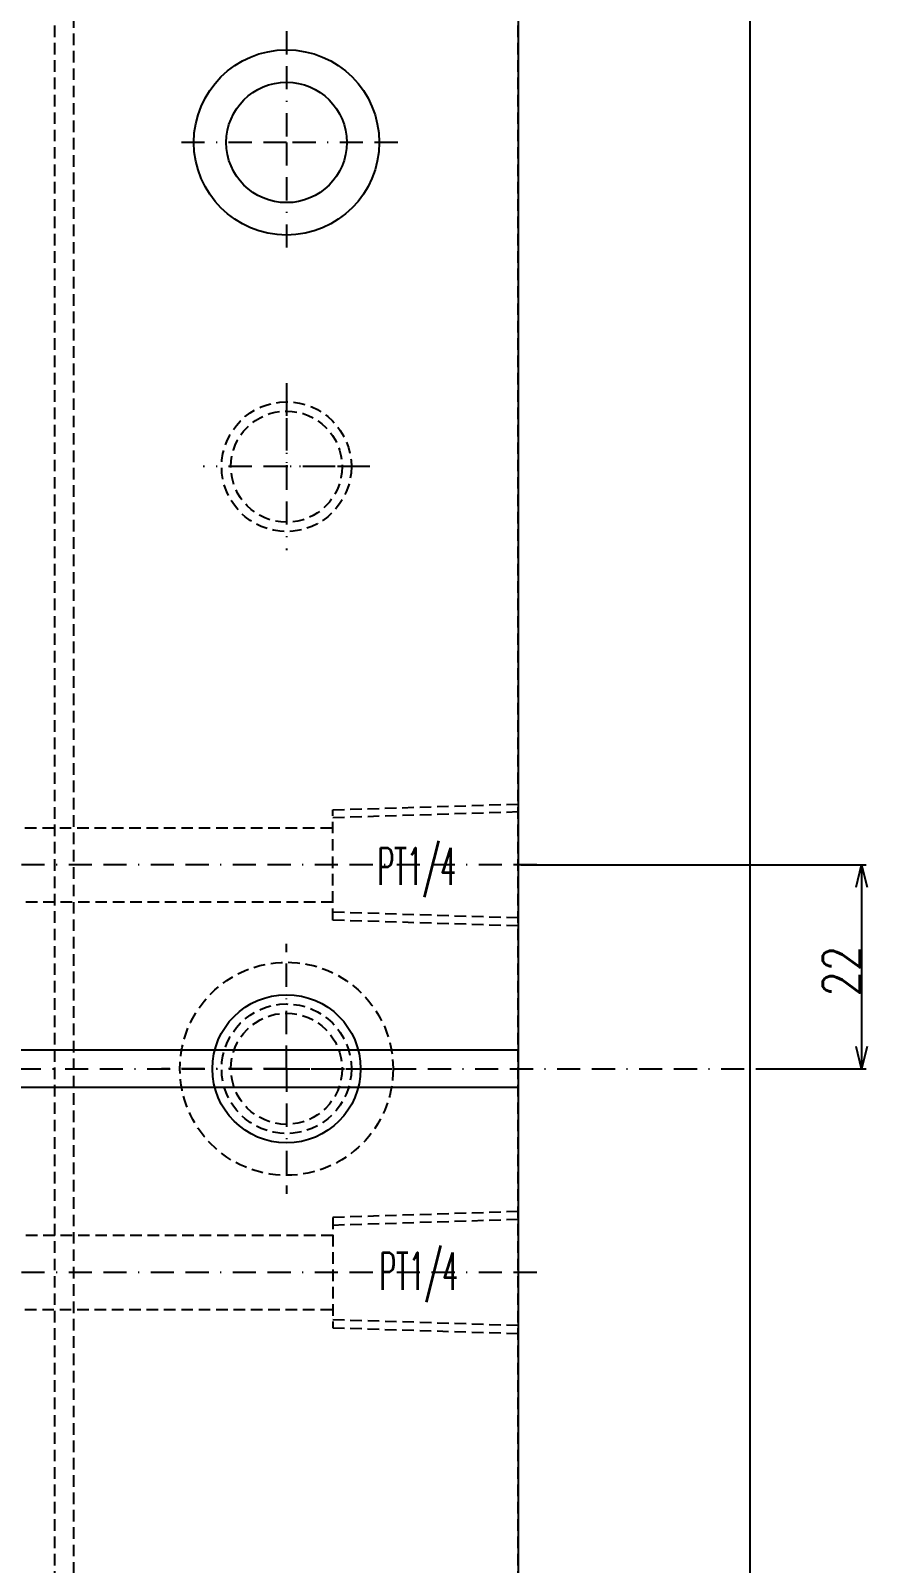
# Model space of a CAD drawing. Extents: x -430 to 437, y -440 to 538.
# Drawn here: x 288.7 to 379.4, y -244 to -78.5 of the extents above; entities that cross this region are included whole.
import ezdxf

# ---------------------------------------------------------------- set-up
doc = ezdxf.new("R2010")
doc.units = 0
doc.linetypes.add('BORDER', pattern=[8.75, 2.5, -1.25, 2.5, -1.25, 0, -1.25])
doc.linetypes.add('HIDDEN', pattern=[1.875, 1.25, -0.625])
for name, color, linetype in [('1', 7, 'CONTINUOUS'), ('11', 7, 'CONTINUOUS'), ('5', 7, 'CONTINUOUS'), ('7', 7, 'CONTINUOUS'), ('8', 7, 'CONTINUOUS')]:
    doc.layers.add(name, color=color, linetype=linetype)
doc.styles.add('EXCESS_STANDARD', font='txt', dxfattribs={"height": 0.2, "bigfont": 'BIGFONT'})
doc.dimstyles.new('ISO-25', dxfattribs={"dimtxt": 4, "dimasz": 2.4, "dimexe": 0.18, "dimexo": 0.3, "dimgap": 0.2, "dimtad": 1, "dimtih": 1, "dimtoh": 1, "dimzin": 12, "dimcen": 0.09, "dimazin": 3, "dimtfac": 0.5, "dimtofl": 0, "dimtmove": 0, "dimatfit": 3})

# ---------------------------------------------------------------- blocks, each defined once
blk = doc.blocks.new('*D55')
at = {"layer": '1', "color": 50, "linetype": 'CONTINUOUS'}
for p, q in [((341.63, -168.6), (378.89, -168.6)), ((377.79, -171), (378.39, -168.6)), ((378.39, -168.6), (378.99, -171)), ((378.39, -168.6), (378.39, -190.6)), ((378.39, -190.6), (377.79, -188.2)), ((378.99, -188.2), (378.39, -190.6)), ((368.63, -190.6), (378.89, -190.6))]:
    blk.add_line(p, q, dxfattribs=at)
at = {"layer": '1', "color": 7, "linetype": 'CONTINUOUS', "style": 'EXCESS_STANDARD', "width": 0.8}
blk.add_text('22', height=4, rotation=90, dxfattribs=at).set_placement((378.19, -182.8))

msp = doc.modelspace()

# ---------------------------------------------------------------- linework, layer by layer
at = {"layer": '1', "color": 7, "linetype": 'HIDDEN'}
for p, q in [((291.3318, -388.6018), (291.3318, 7.3982)), ((293.3318, 7.3982), (293.3318, -388.6018)), ((341.3318, -388.6018), (341.3318, 7.3982))]:
    msp.add_line(p, q, dxfattribs=at)
at = {"layer": '1', "color": 7, "linetype": 'CONTINUOUS'}
for p, q in [((341.3318, 7.3982), (341.3318, -388.6018)), ((366.3318, 7.3982), (366.3318, -388.6018)), ((341.3318, -188.6018), (253.3318, -188.6018)), ((253.3318, -192.6018), (341.3318, -192.6018))]:
    msp.add_line(p, q, dxfattribs=at)
at = {"layer": '1', "color": 141, "linetype": 'BORDER'}
for p, q in [((316.3318, -78.6018), (316.3318, -90.6018)), ((316.3318, -90.6018), (304.3318, -90.6018)), ((328.3318, -90.6018), (316.3318, -90.6018)), ((316.3318, -90.6018), (316.3318, -102.6018)), ((316.3318, -116.6018), (316.3318, -125.6018)), ((316.3318, -117.6018), (316.3318, -125.6018)), ((316.3318, -125.6018), (307.3318, -125.6018)), ((316.3318, -125.6018), (308.3318, -125.6018)), ((316.3318, -125.6018), (316.3318, -134.6018)), ((325.3318, -125.6018), (316.3318, -125.6018)), ((316.3318, -125.6018), (316.3318, -133.6018)), ((324.3318, -125.6018), (316.3318, -125.6018)), ((62.3318, -190.6018), (370.3318, -190.6018))]:
    msp.add_line(p, q, dxfattribs=at)
at = {"layer": '1', "color": 7, "linetype": 'CONTINUOUS'}
for radius in [10, 6.5]:
    msp.add_circle((316.3318, -90.6018), radius, dxfattribs=at)
at = {"layer": '1', "color": 7, "linetype": 'HIDDEN'}
for radius in [7, 6]:
    msp.add_circle((316.3318, -125.6018), radius, dxfattribs=at)
at = {"layer": '11', "color": 141, "linetype": 'HIDDEN'}
for p, q in [((321.3318, -162.6483), (341.3318, -162.0233)), ((321.3318, -174.5553), (321.3318, -162.6483)), ((341.3318, -162.8793), (321.3318, -163.5043)), ((259.9853, -164.6018), (321.3318, -164.6018)), ((321.3318, -172.6018), (259.9853, -172.6018)), ((341.3318, -174.3243), (321.3318, -173.6993)), ((341.3318, -175.1803), (321.3318, -174.5553)), ((341.3318, -206.0233), (321.3318, -206.6483)), ((321.3318, -206.6483), (321.3318, -218.5553)), ((341.3318, -206.8793), (321.3318, -207.5043)), ((321.3318, -208.6018), (259.9853, -208.6018)), ((259.9853, -216.6018), (321.3318, -216.6018)), ((341.3318, -218.3243), (321.3318, -217.6993)), ((321.3318, -218.5553), (341.3318, -219.1803))]:
    msp.add_line(p, q, dxfattribs=at)
at = {"layer": '11', "color": 141, "linetype": 'BORDER'}
for p, q in [((343.3318, -168.6018), (255.5818, -168.6018)), ((343.3318, -212.6018), (255.5818, -212.6018))]:
    msp.add_line(p, q, dxfattribs=at)
at = {"layer": '5', "color": 150, "linetype": 'HIDDEN'}
msp.add_circle((316.3318, -190.6018), 7, dxfattribs=at)
at = {"layer": '5', "color": 7, "linetype": 'HIDDEN'}
msp.add_circle((316.3318, -190.6018), 6, dxfattribs=at)
at = {"layer": '7', "color": 7, "linetype": 'CONTINUOUS'}
msp.add_circle((316.3318, -190.6018), 8, dxfattribs=at)
at = {"layer": '8', "color": 141, "linetype": 'BORDER'}
for q in [(316.3318, -177.1018), (302.8318, -190.6018), (329.8318, -190.6018), (316.3318, -204.1018)]:
    msp.add_line((316.3318, -190.6018), q, dxfattribs=at)
at = {"layer": '8', "color": 2, "linetype": 'HIDDEN'}
msp.add_circle((316.3318, -190.6018), 11.5, dxfattribs=at)
at = {"layer": '8', "color": 7, "linetype": 'CONTINUOUS'}
msp.add_circle((316.3318, -190.6018), 8, dxfattribs=at)

# ---------------------------------------------------------------- texts
at = {"layer": '1', "color": 7, "linetype": 'CONTINUOUS', "style": 'EXCESS_STANDARD', "width": 0.5}
for p in [(326.1444, -170.7548), (326.3444, -214.4489)]:
    msp.add_text('PT1/4', height=4, dxfattribs=at).set_placement(p)

# ---------------------------------------------------------------- dimensions: what is measured, and where the dimension line sits
at = {"layer": '1'}
dim = msp.add_linear_dim(base=(378.3901, -190.6018), p1=(341.3318, -168.6018), p2=(368.3318, -190.6018), angle=270, dimstyle='ISO-25', override={"dimtxt": 2, "dimasz": 2.4, "dimdec": 3, "dimzin": 0, "dimtol": 0, "dimlim": 0, "dimtdec": 3, "dimtzin": 8}, dxfattribs=at)
dim.commit()
dim.dimension.update_dxf_attribs({"geometry": '*D55', "text_midpoint": (376.1901, -179.6018), "dimtype": 128, "text_rotation": 90})

doc.saveas('drawing.dxf')
